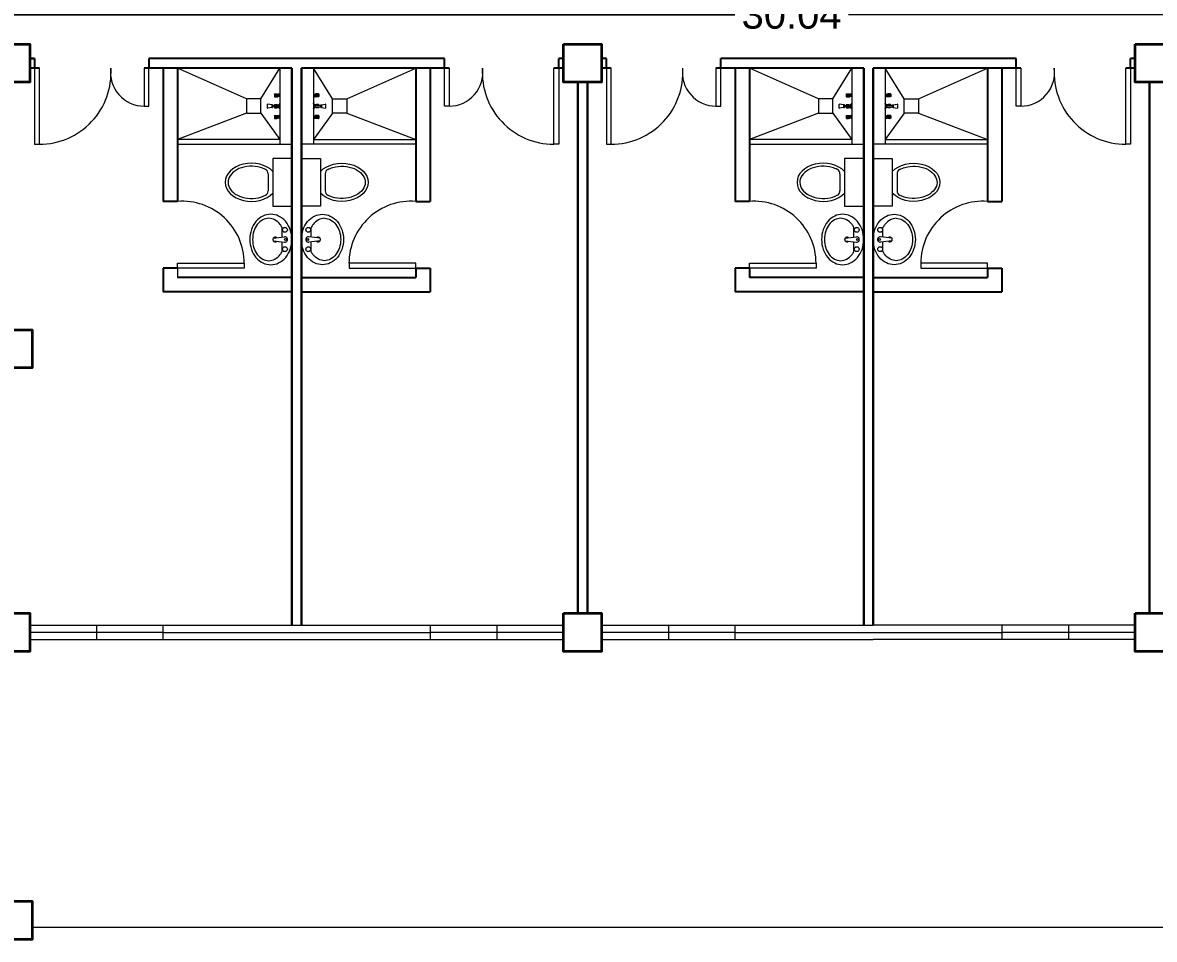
# Model space of a CAD drawing. Header units: millimetres. Extents: x 3 to 421, y 1 to 233.
# Drawn here: x 257.75 to 269.63, y 90.65 to 100.27 of the extents above; entities that cross this region are included whole.
import ezdxf

# ---------------------------------------------------------------- set-up
doc = ezdxf.new("R2010")
doc.units = ezdxf.units.MM
doc.header["$MEASUREMENT"] = 0
doc.layers.add('diffuser', color=7, linetype='Continuous')
doc.styles.get("Standard").update_dxf_attribs({"font": 'arial.ttf'})
doc.dimstyles.new('Copy of dimension', dxfattribs={"dimtxt": 0.3, "dimasz": 0.3, "dimexe": 0.18, "dimexo": 0.0625, "dimgap": 0.09, "dimtad": 0, "dimzin": 0, "dimdsep": 46, "dimtxsty": 'Standard', "dimblk": 'OBLIQUE', "dimcen": 0.09, "dimclrd": 256, "dimclre": 256, "dimclrt": 256, "dimadec": 0, "dimazin": 0, "dimtfac": 1, "dimtofl": 0, "dimtmove": 0, "dimatfit": 3, "dimldrblk": 'OBLIQUE', "dimfxl": 1, "dimtolj": 1, "dimtzin": 0, "dimarcsym": 0})

# ---------------------------------------------------------------- blocks, each defined once
blk = doc.blocks.new('_Oblique')
at = {"color": 0, "linetype": 'ByBlock', "lineweight": -2}
blk.add_line((-0.5, -0.5), (0.5, 0.5), dxfattribs=at)
blk = doc.blocks.new('*D41')
at = {"layer": 'Defpoints', "color": 0, "transparency": 16777216}
for p in [(280.841, 101.597), (250.804, 100.697), (280.841, 100.358)]:
    blk.add_point(p, dxfattribs=at)
at = {"layer": 'diffuser', "lineweight": -2, "transparency": 16777216}
for p, q in [((280.841, 101.534), (280.841, 100.178)), ((250.804, 100.634), (250.804, 100.178)), ((250.804, 100.358), (265.227, 100.358)), ((280.841, 100.358), (266.418, 100.358))]:
    blk.add_line(p, q, dxfattribs=at)
at = {"layer": 'diffuser', "lineweight": -2, "transparency": 16777216, "xscale": 0.3, "yscale": 0.3, "zscale": 0.3, "rotation": 180}
blk.add_blockref('_Oblique', (250.804, 100.358), dxfattribs=at)
at = {"layer": 'diffuser', "lineweight": -2, "transparency": 16777216, "xscale": 0.3, "yscale": 0.3, "zscale": 0.3}
blk.add_blockref('_Oblique', (280.841, 100.358), dxfattribs=at)
at = {"layer": 'diffuser', "transparency": 16777216, "insert": (265.822, 100.358), "char_height": 0.3, "attachment_point": 5}
blk.add_mtext('\\A1;30.04', dxfattribs=at)

msp = doc.modelspace()

# ---------------------------------------------------------------- linework, layer by layer
at = {"color": 8, "lineweight": 25}
for p, q in [((257.879, 99.897), (257.829, 99.897)), ((257.829, 99.897), (257.879, 99.897)), ((257.879, 99.897), (257.879, 99.797)), ((262.179, 99.897), (259.079, 99.897)), ((259.079, 99.897), (259.079, 99.797)), ((262.179, 99.797), (262.179, 99.897)), ((263.429, 99.897), (263.379, 99.897)), ((263.379, 99.797), (263.379, 99.897)), ((263.879, 99.897), (263.829, 99.897)), ((263.879, 99.797), (263.879, 99.897)), ((266.679, 99.897), (265.079, 99.897)), ((265.079, 99.797), (265.079, 99.897)), ((268.179, 99.897), (266.579, 99.897)), ((268.179, 99.797), (268.179, 99.897)), ((269.429, 99.897), (269.379, 99.897)), ((269.379, 99.797), (269.379, 99.897)), ((257.929, 99.797), (257.829, 99.797)), ((260.579, 99.797), (259.029, 99.797)), ((260.579, 93.947), (260.579, 99.797)), ((260.579, 99.797), (260.579, 93.947)), ((260.679, 93.947), (260.679, 99.797)), ((260.679, 99.797), (260.679, 93.947)), ((262.229, 99.797), (260.679, 99.797)), ((263.429, 99.797), (263.329, 99.797)), ((263.929, 99.797), (263.829, 99.797)), ((266.579, 99.797), (265.029, 99.797)), ((266.579, 93.947), (266.579, 99.797)), ((266.579, 99.797), (266.579, 93.947)), ((266.679, 93.947), (266.679, 99.797)), ((266.679, 99.797), (266.679, 93.947)), ((268.229, 99.797), (266.679, 99.797)), ((269.429, 99.797), (269.329, 99.797)), ((263.579, 94.072), (263.579, 99.647)), ((263.579, 99.647), (263.579, 94.072)), ((263.679, 94.072), (263.679, 99.647)), ((263.679, 99.647), (263.679, 94.072)), ((269.579, 94.072), (269.579, 99.647)), ((269.579, 99.647), (269.579, 94.072)), ((260.579, 97.411), (260.579, 99.361))]:
    msp.add_line(p, q, dxfattribs=at)
at = {"color": 8, "lineweight": 25, "ltscale": 0.3}
for p, q in [((259.229, 99.797), (259.229, 98.397)), ((259.379, 99.797), (259.379, 98.397)), ((261.879, 99.797), (261.879, 98.397)), ((262.029, 99.797), (262.029, 98.397)), ((265.229, 99.797), (265.229, 98.397)), ((265.379, 99.797), (265.379, 98.397)), ((267.879, 99.797), (267.879, 98.397)), ((268.029, 99.797), (268.029, 98.397)), ((259.379, 98.397), (259.229, 98.397)), ((261.879, 98.397), (262.029, 98.397)), ((265.379, 98.397), (265.229, 98.397)), ((267.879, 98.397), (268.029, 98.397)), ((259.229, 97.697), (259.229, 97.447)), ((259.379, 97.697), (259.229, 97.697)), ((261.879, 97.697), (261.879, 97.597)), ((261.879, 97.697), (262.029, 97.697)), ((262.029, 97.697), (262.029, 97.447)), ((265.229, 97.697), (265.229, 97.447)), ((265.379, 97.697), (265.229, 97.697)), ((265.379, 97.697), (265.379, 97.597)), ((267.879, 97.697), (267.879, 97.597)), ((267.879, 97.697), (268.029, 97.697)), ((268.029, 97.697), (268.029, 97.447)), ((260.579, 97.597), (259.379, 97.597)), ((260.679, 97.597), (261.879, 97.597)), ((266.579, 97.597), (265.379, 97.597)), ((266.679, 97.597), (267.879, 97.597)), ((260.579, 97.447), (259.229, 97.447)), ((260.679, 97.447), (262.029, 97.447)), ((266.579, 97.447), (265.229, 97.447)), ((266.679, 97.447), (268.029, 97.447))]:
    msp.add_line(p, q, dxfattribs=at)
at = {"color": 8, "lineweight": 9}
for p, q in [((260.454, 99.797), (259.379, 99.797)), ((260.454, 99.797), (260.454, 98.997)), ((260.804, 99.797), (260.804, 98.997)), ((266.454, 99.797), (266.454, 98.997)), ((266.804, 99.797), (266.804, 98.997)), ((260.395, 99.523), (260.395, 99.497)), ((260.395, 99.523), (260.396, 99.523)), ((260.396, 99.523), (260.398, 99.527)), ((260.396, 99.523), (260.396, 99.497)), ((260.398, 99.527), (260.398, 99.494)), ((260.398, 99.527), (260.42, 99.527)), ((260.407, 99.523), (260.419, 99.523)), ((260.407, 99.516), (260.419, 99.516)), ((260.42, 99.527), (260.424, 99.525)), ((260.42, 99.524), (260.42, 99.516)), ((260.426, 99.524), (260.432, 99.524)), ((260.432, 99.524), (260.434, 99.524)), ((260.432, 99.524), (260.432, 99.496)), ((260.434, 99.524), (260.434, 99.497)), ((260.446, 99.522), (260.434, 99.522)), ((260.453, 99.527), (260.446, 99.524)), ((260.446, 99.524), (260.446, 99.497)), ((260.453, 99.527), (260.453, 99.493)), ((260.453, 99.527), (260.454, 99.527)), ((260.454, 99.527), (260.454, 99.493)), ((260.804, 99.527), (260.804, 99.493)), ((260.804, 99.527), (260.804, 99.493)), ((260.804, 99.527), (260.811, 99.524)), ((260.804, 99.527), (260.804, 99.527)), ((260.811, 99.524), (260.811, 99.497)), ((260.811, 99.522), (260.823, 99.522)), ((260.825, 99.524), (260.823, 99.524)), ((260.823, 99.524), (260.823, 99.497)), ((260.825, 99.524), (260.825, 99.496)), ((260.831, 99.524), (260.825, 99.524)), ((260.837, 99.527), (260.833, 99.525)), ((260.859, 99.527), (260.837, 99.527)), ((260.837, 99.524), (260.837, 99.516)), ((260.85, 99.523), (260.838, 99.523)), ((260.85, 99.516), (260.838, 99.516)), ((260.859, 99.527), (260.859, 99.494)), ((260.861, 99.523), (260.859, 99.527)), ((260.861, 99.523), (260.861, 99.497)), ((260.862, 99.523), (260.861, 99.523)), ((260.862, 99.523), (260.862, 99.497)), ((266.395, 99.523), (266.395, 99.497)), ((266.395, 99.523), (266.396, 99.523)), ((266.396, 99.523), (266.398, 99.527)), ((266.396, 99.523), (266.396, 99.497)), ((266.398, 99.527), (266.398, 99.494)), ((266.398, 99.527), (266.42, 99.527)), ((266.407, 99.523), (266.419, 99.523)), ((266.407, 99.516), (266.419, 99.516)), ((266.42, 99.527), (266.424, 99.525)), ((266.42, 99.524), (266.42, 99.516)), ((266.426, 99.524), (266.432, 99.524)), ((266.432, 99.524), (266.434, 99.524)), ((266.432, 99.524), (266.432, 99.496)), ((266.434, 99.524), (266.434, 99.497)), ((266.446, 99.522), (266.434, 99.522)), ((266.453, 99.527), (266.446, 99.524)), ((266.446, 99.524), (266.446, 99.497)), ((266.453, 99.527), (266.453, 99.493)), ((266.453, 99.527), (266.454, 99.527)), ((266.454, 99.527), (266.454, 99.493)), ((266.804, 99.527), (266.804, 99.493)), ((266.804, 99.527), (266.804, 99.493)), ((266.804, 99.527), (266.811, 99.524)), ((266.804, 99.527), (266.804, 99.527)), ((266.811, 99.524), (266.811, 99.497)), ((266.811, 99.522), (266.823, 99.522)), ((266.825, 99.524), (266.823, 99.524)), ((266.823, 99.524), (266.823, 99.497)), ((266.825, 99.524), (266.825, 99.496)), ((266.831, 99.524), (266.825, 99.524)), ((266.837, 99.527), (266.833, 99.525)), ((266.859, 99.527), (266.837, 99.527)), ((266.837, 99.524), (266.837, 99.516)), ((266.85, 99.523), (266.838, 99.523)), ((266.85, 99.516), (266.838, 99.516)), ((266.859, 99.527), (266.859, 99.494)), ((266.861, 99.523), (266.859, 99.527)), ((266.861, 99.523), (266.861, 99.497)), ((266.862, 99.523), (266.861, 99.523)), ((266.862, 99.523), (266.862, 99.497)), ((260.322, 99.377), (260.322, 99.416)), ((260.368, 99.409), (260.326, 99.418)), ((260.376, 99.409), (260.368, 99.409)), ((260.368, 99.409), (260.368, 99.384)), ((260.368, 99.409), (260.368, 99.384)), ((260.376, 99.384), (260.376, 99.409)), ((260.376, 99.404), (260.438, 99.404)), ((260.395, 99.497), (260.396, 99.497)), ((260.395, 99.41), (260.395, 99.404)), ((260.395, 99.41), (260.396, 99.41)), ((260.396, 99.497), (260.398, 99.494)), ((260.396, 99.41), (260.398, 99.413)), ((260.396, 99.41), (260.396, 99.404)), ((260.398, 99.494), (260.42, 99.494)), ((260.398, 99.413), (260.398, 99.404)), ((260.398, 99.413), (260.42, 99.413)), ((260.407, 99.504), (260.419, 99.504)), ((260.407, 99.497), (260.419, 99.497)), ((260.407, 99.41), (260.419, 99.41)), ((260.42, 99.497), (260.42, 99.504)), ((260.42, 99.494), (260.424, 99.496)), ((260.42, 99.413), (260.424, 99.411)), ((260.42, 99.41), (260.42, 99.404)), ((260.426, 99.496), (260.432, 99.496)), ((260.426, 99.411), (260.432, 99.411)), ((260.432, 99.496), (260.434, 99.497)), ((260.432, 99.411), (260.432, 99.404)), ((260.432, 99.411), (260.434, 99.41)), ((260.446, 99.499), (260.434, 99.499)), ((260.434, 99.41), (260.434, 99.404)), ((260.438, 99.408), (260.434, 99.408)), ((260.438, 99.379), (260.438, 99.414)), ((260.438, 99.414), (260.448, 99.414)), ((260.438, 99.404), (260.438, 99.389)), ((260.453, 99.493), (260.446, 99.497)), ((260.448, 99.414), (260.454, 99.426)), ((260.448, 99.379), (260.448, 99.414)), ((260.448, 99.414), (260.448, 99.379)), ((260.453, 99.493), (260.454, 99.493)), ((260.454, 99.426), (260.454, 99.368)), ((260.804, 99.493), (260.811, 99.497)), ((260.804, 99.493), (260.804, 99.493)), ((260.809, 99.414), (260.804, 99.426)), ((260.804, 99.426), (260.804, 99.368)), ((260.809, 99.379), (260.809, 99.414)), ((260.819, 99.414), (260.809, 99.414)), ((260.809, 99.414), (260.809, 99.379)), ((260.811, 99.499), (260.823, 99.499)), ((260.819, 99.379), (260.819, 99.414)), ((260.819, 99.408), (260.823, 99.408)), ((260.882, 99.404), (260.819, 99.404)), ((260.819, 99.404), (260.819, 99.389)), ((260.825, 99.496), (260.823, 99.497)), ((260.825, 99.411), (260.823, 99.41)), ((260.823, 99.41), (260.823, 99.404)), ((260.831, 99.496), (260.825, 99.496)), ((260.825, 99.411), (260.825, 99.404)), ((260.831, 99.411), (260.825, 99.411)), ((260.837, 99.494), (260.833, 99.496)), ((260.837, 99.413), (260.833, 99.411)), ((260.837, 99.497), (260.837, 99.504)), ((260.859, 99.494), (260.837, 99.494)), ((260.859, 99.413), (260.837, 99.413)), ((260.837, 99.41), (260.837, 99.404)), ((260.85, 99.504), (260.838, 99.504)), ((260.85, 99.497), (260.838, 99.497)), ((260.85, 99.41), (260.838, 99.41)), ((260.861, 99.497), (260.859, 99.494)), ((260.859, 99.413), (260.859, 99.404)), ((260.861, 99.41), (260.859, 99.413)), ((260.862, 99.497), (260.861, 99.497)), ((260.861, 99.41), (260.861, 99.404)), ((260.862, 99.41), (260.861, 99.41)), ((260.862, 99.41), (260.862, 99.404)), ((260.882, 99.409), (260.889, 99.409)), ((260.882, 99.384), (260.882, 99.409)), ((260.889, 99.409), (260.931, 99.418)), ((260.889, 99.409), (260.889, 99.384)), ((260.889, 99.409), (260.889, 99.384)), ((260.936, 99.377), (260.936, 99.416)), ((266.322, 99.377), (266.322, 99.416)), ((266.368, 99.409), (266.326, 99.418)), ((266.376, 99.409), (266.368, 99.409)), ((266.368, 99.409), (266.368, 99.384)), ((266.368, 99.409), (266.368, 99.384)), ((266.376, 99.384), (266.376, 99.409)), ((266.376, 99.404), (266.438, 99.404)), ((266.395, 99.497), (266.396, 99.497)), ((266.395, 99.41), (266.395, 99.404)), ((266.395, 99.41), (266.396, 99.41)), ((266.396, 99.497), (266.398, 99.494)), ((266.396, 99.41), (266.398, 99.413)), ((266.396, 99.41), (266.396, 99.404)), ((266.398, 99.494), (266.42, 99.494)), ((266.398, 99.413), (266.398, 99.404)), ((266.398, 99.413), (266.42, 99.413)), ((266.407, 99.504), (266.419, 99.504)), ((266.407, 99.497), (266.419, 99.497)), ((266.407, 99.41), (266.419, 99.41)), ((266.42, 99.497), (266.42, 99.504)), ((266.42, 99.494), (266.424, 99.496)), ((266.42, 99.413), (266.424, 99.411)), ((266.42, 99.41), (266.42, 99.404)), ((266.426, 99.496), (266.432, 99.496)), ((266.426, 99.411), (266.432, 99.411)), ((266.432, 99.496), (266.434, 99.497)), ((266.432, 99.411), (266.432, 99.404)), ((266.432, 99.411), (266.434, 99.41)), ((266.446, 99.499), (266.434, 99.499)), ((266.434, 99.41), (266.434, 99.404)), ((266.438, 99.408), (266.434, 99.408)), ((266.438, 99.379), (266.438, 99.414)), ((266.438, 99.414), (266.448, 99.414)), ((266.438, 99.404), (266.438, 99.389)), ((266.453, 99.493), (266.446, 99.497)), ((266.448, 99.414), (266.454, 99.426)), ((266.448, 99.379), (266.448, 99.414)), ((266.448, 99.414), (266.448, 99.379)), ((266.453, 99.493), (266.454, 99.493)), ((266.454, 99.426), (266.454, 99.368)), ((266.804, 99.493), (266.811, 99.497)), ((266.804, 99.493), (266.804, 99.493)), ((266.809, 99.414), (266.804, 99.426)), ((266.804, 99.426), (266.804, 99.368)), ((266.809, 99.379), (266.809, 99.414)), ((266.819, 99.414), (266.809, 99.414)), ((266.809, 99.414), (266.809, 99.379)), ((266.811, 99.499), (266.823, 99.499)), ((266.819, 99.379), (266.819, 99.414)), ((266.819, 99.408), (266.823, 99.408)), ((266.882, 99.404), (266.819, 99.404)), ((266.819, 99.404), (266.819, 99.389)), ((266.825, 99.496), (266.823, 99.497)), ((266.825, 99.411), (266.823, 99.41)), ((266.823, 99.41), (266.823, 99.404)), ((266.831, 99.496), (266.825, 99.496)), ((266.825, 99.411), (266.825, 99.404)), ((266.831, 99.411), (266.825, 99.411)), ((266.837, 99.494), (266.833, 99.496)), ((266.837, 99.413), (266.833, 99.411)), ((266.837, 99.497), (266.837, 99.504)), ((266.859, 99.494), (266.837, 99.494)), ((266.859, 99.413), (266.837, 99.413)), ((266.837, 99.41), (266.837, 99.404)), ((266.85, 99.504), (266.838, 99.504)), ((266.85, 99.497), (266.838, 99.497)), ((266.85, 99.41), (266.838, 99.41)), ((266.861, 99.497), (266.859, 99.494)), ((266.859, 99.413), (266.859, 99.404)), ((266.861, 99.41), (266.859, 99.413)), ((266.862, 99.497), (266.861, 99.497)), ((266.861, 99.41), (266.861, 99.404)), ((266.862, 99.41), (266.861, 99.41)), ((266.862, 99.41), (266.862, 99.404)), ((266.882, 99.409), (266.889, 99.409)), ((266.882, 99.384), (266.882, 99.409)), ((266.889, 99.409), (266.931, 99.418)), ((266.889, 99.409), (266.889, 99.384)), ((266.889, 99.409), (266.889, 99.384)), ((266.936, 99.377), (266.936, 99.416)), ((260.368, 99.384), (260.326, 99.376)), ((260.368, 99.384), (260.376, 99.384)), ((260.438, 99.389), (260.376, 99.389)), ((260.395, 99.389), (260.395, 99.384)), ((260.395, 99.384), (260.396, 99.384)), ((260.395, 99.296), (260.396, 99.296)), ((260.395, 99.296), (260.395, 99.27)), ((260.396, 99.296), (260.398, 99.3)), ((260.396, 99.296), (260.396, 99.27)), ((260.396, 99.389), (260.396, 99.384)), ((260.396, 99.384), (260.398, 99.38)), ((260.398, 99.389), (260.398, 99.38)), ((260.398, 99.38), (260.42, 99.38)), ((260.398, 99.3), (260.42, 99.3)), ((260.398, 99.3), (260.398, 99.266)), ((260.407, 99.384), (260.419, 99.384)), ((260.407, 99.296), (260.419, 99.296)), ((260.407, 99.289), (260.419, 99.289)), ((260.407, 99.277), (260.419, 99.277)), ((260.42, 99.383), (260.42, 99.389)), ((260.42, 99.38), (260.424, 99.382)), ((260.42, 99.3), (260.424, 99.297)), ((260.42, 99.296), (260.42, 99.289)), ((260.42, 99.27), (260.42, 99.277)), ((260.426, 99.383), (260.432, 99.383)), ((260.426, 99.297), (260.432, 99.297)), ((260.432, 99.389), (260.432, 99.383)), ((260.432, 99.383), (260.434, 99.383)), ((260.432, 99.297), (260.432, 99.269)), ((260.432, 99.297), (260.434, 99.296)), ((260.434, 99.389), (260.434, 99.383)), ((260.438, 99.385), (260.434, 99.385)), ((260.434, 99.296), (260.434, 99.27)), ((260.446, 99.294), (260.434, 99.294)), ((260.448, 99.379), (260.438, 99.379)), ((260.453, 99.3), (260.446, 99.297)), ((260.446, 99.297), (260.446, 99.269)), ((260.454, 99.368), (260.448, 99.379)), ((260.453, 99.3), (260.454, 99.3)), ((260.453, 99.3), (260.453, 99.266)), ((260.454, 99.3), (260.454, 99.266)), ((260.804, 99.368), (260.809, 99.379)), ((260.804, 99.3), (260.804, 99.3)), ((260.804, 99.3), (260.811, 99.297)), ((260.804, 99.3), (260.804, 99.266)), ((260.804, 99.3), (260.804, 99.266)), ((260.809, 99.379), (260.819, 99.379)), ((260.811, 99.297), (260.811, 99.269)), ((260.811, 99.294), (260.823, 99.294)), ((260.819, 99.389), (260.882, 99.389)), ((260.819, 99.385), (260.823, 99.385)), ((260.823, 99.389), (260.823, 99.383)), ((260.825, 99.383), (260.823, 99.383)), ((260.825, 99.297), (260.823, 99.296)), ((260.823, 99.296), (260.823, 99.27)), ((260.825, 99.389), (260.825, 99.383)), ((260.831, 99.383), (260.825, 99.383)), ((260.831, 99.297), (260.825, 99.297)), ((260.825, 99.297), (260.825, 99.269)), ((260.837, 99.38), (260.833, 99.382)), ((260.837, 99.3), (260.833, 99.297)), ((260.837, 99.383), (260.837, 99.389)), ((260.859, 99.38), (260.837, 99.38)), ((260.859, 99.3), (260.837, 99.3)), ((260.837, 99.296), (260.837, 99.289)), ((260.837, 99.27), (260.837, 99.277)), ((260.85, 99.384), (260.838, 99.384)), ((260.85, 99.296), (260.838, 99.296)), ((260.85, 99.289), (260.838, 99.289)), ((260.85, 99.277), (260.838, 99.277)), ((260.859, 99.389), (260.859, 99.38)), ((260.861, 99.384), (260.859, 99.38)), ((260.861, 99.296), (260.859, 99.3)), ((260.859, 99.3), (260.859, 99.266)), ((260.861, 99.389), (260.861, 99.384)), ((260.862, 99.384), (260.861, 99.384)), ((260.862, 99.296), (260.861, 99.296)), ((260.861, 99.296), (260.861, 99.27)), ((260.862, 99.389), (260.862, 99.384)), ((260.862, 99.296), (260.862, 99.27)), ((260.889, 99.384), (260.882, 99.384)), ((260.889, 99.384), (260.931, 99.376)), ((266.368, 99.384), (266.326, 99.376)), ((266.368, 99.384), (266.376, 99.384)), ((266.438, 99.389), (266.376, 99.389)), ((266.395, 99.389), (266.395, 99.384)), ((266.395, 99.384), (266.396, 99.384)), ((266.395, 99.296), (266.396, 99.296)), ((266.395, 99.296), (266.395, 99.27)), ((266.396, 99.296), (266.398, 99.3)), ((266.396, 99.296), (266.396, 99.27)), ((266.396, 99.389), (266.396, 99.384)), ((266.396, 99.384), (266.398, 99.38)), ((266.398, 99.389), (266.398, 99.38)), ((266.398, 99.38), (266.42, 99.38)), ((266.398, 99.3), (266.42, 99.3)), ((266.398, 99.3), (266.398, 99.266)), ((266.407, 99.384), (266.419, 99.384)), ((266.407, 99.296), (266.419, 99.296)), ((266.407, 99.289), (266.419, 99.289)), ((266.407, 99.277), (266.419, 99.277)), ((266.42, 99.383), (266.42, 99.389)), ((266.42, 99.38), (266.424, 99.382)), ((266.42, 99.3), (266.424, 99.297)), ((266.42, 99.296), (266.42, 99.289)), ((266.42, 99.27), (266.42, 99.277)), ((266.426, 99.383), (266.432, 99.383)), ((266.426, 99.297), (266.432, 99.297)), ((266.432, 99.389), (266.432, 99.383)), ((266.432, 99.383), (266.434, 99.383)), ((266.432, 99.297), (266.432, 99.269)), ((266.432, 99.297), (266.434, 99.296)), ((266.434, 99.389), (266.434, 99.383)), ((266.438, 99.385), (266.434, 99.385)), ((266.434, 99.296), (266.434, 99.27)), ((266.446, 99.294), (266.434, 99.294)), ((266.448, 99.379), (266.438, 99.379)), ((266.453, 99.3), (266.446, 99.297)), ((266.446, 99.297), (266.446, 99.269)), ((266.454, 99.368), (266.448, 99.379)), ((266.453, 99.3), (266.454, 99.3)), ((266.453, 99.3), (266.453, 99.266)), ((266.454, 99.3), (266.454, 99.266)), ((266.804, 99.368), (266.809, 99.379)), ((266.804, 99.3), (266.804, 99.3)), ((266.804, 99.3), (266.811, 99.297)), ((266.804, 99.3), (266.804, 99.266)), ((266.804, 99.3), (266.804, 99.266)), ((266.809, 99.379), (266.819, 99.379)), ((266.811, 99.297), (266.811, 99.269)), ((266.811, 99.294), (266.823, 99.294)), ((266.819, 99.389), (266.882, 99.389)), ((266.819, 99.385), (266.823, 99.385)), ((266.823, 99.389), (266.823, 99.383)), ((266.825, 99.383), (266.823, 99.383)), ((266.825, 99.297), (266.823, 99.296)), ((266.823, 99.296), (266.823, 99.27)), ((266.825, 99.389), (266.825, 99.383)), ((266.831, 99.383), (266.825, 99.383)), ((266.831, 99.297), (266.825, 99.297)), ((266.825, 99.297), (266.825, 99.269)), ((266.837, 99.38), (266.833, 99.382)), ((266.837, 99.3), (266.833, 99.297)), ((266.837, 99.383), (266.837, 99.389)), ((266.859, 99.38), (266.837, 99.38)), ((266.859, 99.3), (266.837, 99.3)), ((266.837, 99.296), (266.837, 99.289)), ((266.837, 99.27), (266.837, 99.277)), ((266.85, 99.384), (266.838, 99.384)), ((266.85, 99.296), (266.838, 99.296)), ((266.85, 99.289), (266.838, 99.289)), ((266.85, 99.277), (266.838, 99.277)), ((266.859, 99.389), (266.859, 99.38)), ((266.861, 99.384), (266.859, 99.38)), ((266.861, 99.296), (266.859, 99.3)), ((266.859, 99.3), (266.859, 99.266)), ((266.861, 99.389), (266.861, 99.384)), ((266.862, 99.384), (266.861, 99.384)), ((266.862, 99.296), (266.861, 99.296)), ((266.861, 99.296), (266.861, 99.27)), ((266.862, 99.389), (266.862, 99.384)), ((266.862, 99.296), (266.862, 99.27)), ((266.889, 99.384), (266.882, 99.384)), ((266.889, 99.384), (266.931, 99.376)), ((260.395, 99.27), (260.396, 99.27)), ((260.396, 99.27), (260.398, 99.266)), ((260.398, 99.266), (260.42, 99.266)), ((260.407, 99.27), (260.419, 99.27)), ((260.42, 99.266), (260.424, 99.269)), ((260.426, 99.269), (260.432, 99.269)), ((260.432, 99.269), (260.434, 99.27)), ((260.446, 99.272), (260.434, 99.272)), ((260.453, 99.266), (260.446, 99.269)), ((260.453, 99.266), (260.454, 99.266)), ((260.804, 99.266), (260.811, 99.269)), ((260.804, 99.266), (260.804, 99.266)), ((260.811, 99.272), (260.823, 99.272)), ((260.825, 99.269), (260.823, 99.27)), ((260.831, 99.269), (260.825, 99.269)), ((260.837, 99.266), (260.833, 99.269)), ((260.859, 99.266), (260.837, 99.266)), ((260.85, 99.27), (260.838, 99.27)), ((260.861, 99.27), (260.859, 99.266)), ((260.862, 99.27), (260.861, 99.27)), ((266.395, 99.27), (266.396, 99.27)), ((266.396, 99.27), (266.398, 99.266)), ((266.398, 99.266), (266.42, 99.266)), ((266.407, 99.27), (266.419, 99.27)), ((266.42, 99.266), (266.424, 99.269)), ((266.426, 99.269), (266.432, 99.269)), ((266.432, 99.269), (266.434, 99.27)), ((266.446, 99.272), (266.434, 99.272)), ((266.453, 99.266), (266.446, 99.269)), ((266.453, 99.266), (266.454, 99.266)), ((266.804, 99.266), (266.811, 99.269)), ((266.804, 99.266), (266.804, 99.266)), ((266.811, 99.272), (266.823, 99.272)), ((266.825, 99.269), (266.823, 99.27)), ((266.831, 99.269), (266.825, 99.269)), ((266.837, 99.266), (266.833, 99.269)), ((266.859, 99.266), (266.837, 99.266)), ((266.85, 99.27), (266.838, 99.27)), ((266.861, 99.27), (266.859, 99.266)), ((266.862, 99.27), (266.861, 99.27)), ((260.579, 98.847), (260.379, 98.847)), ((260.379, 98.847), (260.379, 98.347)), ((260.579, 98.347), (260.579, 98.847)), ((260.679, 98.847), (260.879, 98.847)), ((260.679, 98.347), (260.679, 98.847)), ((260.879, 98.847), (260.879, 98.347)), ((266.579, 98.847), (266.379, 98.847)), ((266.379, 98.847), (266.379, 98.347)), ((266.579, 98.347), (266.579, 98.847)), ((266.679, 98.847), (266.879, 98.847)), ((266.679, 98.347), (266.679, 98.847)), ((266.879, 98.847), (266.879, 98.347)), ((260.329, 98.687), (260.329, 98.506)), ((260.929, 98.687), (260.929, 98.506)), ((266.329, 98.687), (266.329, 98.506)), ((266.929, 98.687), (266.929, 98.506)), ((260.379, 98.347), (260.579, 98.347)), ((260.879, 98.347), (260.679, 98.347)), ((266.379, 98.347), (266.579, 98.347)), ((266.879, 98.347), (266.679, 98.347)), ((260.477, 98.021), (260.477, 98.123)), ((260.781, 98.021), (260.781, 98.123)), ((266.477, 98.021), (266.477, 98.123)), ((266.781, 98.021), (266.781, 98.123)), ((260.381, 98.011), (260.503, 98.024)), ((260.381, 97.982), (260.503, 97.969)), ((260.877, 98.011), (260.755, 98.024)), ((260.877, 97.982), (260.755, 97.969)), ((266.381, 98.011), (266.503, 98.024)), ((266.381, 97.982), (266.503, 97.969)), ((266.679, 98.047), (266.679, 95.947)), ((266.877, 98.011), (266.755, 98.024)), ((266.877, 97.982), (266.755, 97.969)), ((257.829, 93.947), (260.579, 93.947)), ((257.829, 93.947), (257.829, 93.797)), ((258.529, 93.947), (258.529, 93.797)), ((259.229, 93.797), (259.229, 93.947)), ((260.579, 93.947), (260.679, 93.947)), ((260.679, 93.947), (263.429, 93.947)), ((262.029, 93.947), (262.029, 93.797)), ((262.729, 93.947), (262.729, 93.797)), ((263.429, 93.797), (263.429, 93.947)), ((263.829, 93.947), (266.579, 93.947)), ((263.829, 93.947), (263.829, 93.797)), ((264.529, 93.947), (264.529, 93.797)), ((265.229, 93.797), (265.229, 93.947)), ((266.579, 93.947), (266.679, 93.947)), ((269.429, 93.947), (266.679, 93.947)), ((268.029, 93.947), (268.029, 93.797)), ((268.729, 93.947), (268.729, 93.797)), ((269.429, 93.797), (269.429, 93.947)), ((259.229, 93.872), (257.829, 93.872)), ((259.229, 93.872), (262.029, 93.872)), ((263.429, 93.872), (262.029, 93.872)), ((265.229, 93.872), (263.829, 93.872)), ((265.229, 93.872), (268.029, 93.872)), ((269.429, 93.872), (268.029, 93.872)), ((257.829, 93.797), (260.679, 93.797)), ((260.579, 93.797), (263.429, 93.797)), ((263.829, 93.797), (266.679, 93.797)), ((269.429, 93.797), (266.679, 93.797)), ((273.179, 90.772), (257.854, 90.772))]:
    msp.add_line(p, q, dxfattribs=at)
at = {"color": 8, "lineweight": 9, "ltscale": 0.3}
for p, q in [((260.104, 99.472), (259.379, 99.797)), ((260.254, 99.472), (260.454, 99.797)), ((261.004, 99.472), (260.804, 99.797)), ((261.154, 99.472), (261.879, 99.797)), ((266.104, 99.472), (265.379, 99.797)), ((266.254, 99.472), (266.454, 99.797)), ((267.004, 99.472), (266.804, 99.797)), ((267.154, 99.472), (267.879, 99.797)), ((260.104, 99.322), (259.379, 99.047)), ((260.254, 99.322), (260.454, 99.047)), ((261.004, 99.322), (260.804, 99.047)), ((261.154, 99.322), (261.879, 99.047)), ((266.104, 99.322), (265.379, 99.047)), ((266.254, 99.322), (266.454, 99.047)), ((267.004, 99.322), (266.804, 99.047)), ((267.154, 99.322), (267.879, 99.047))]:
    msp.add_line(p, q, dxfattribs=at)
at = {"color": 8, "lineweight": 13, "ltscale": 0.3}
msp.add_line((259.379, 97.697), (259.379, 97.597), dxfattribs=at)
at = {"color": 8, "lineweight": 35}
for points in [[(257.429, 100.047), (257.829, 100.047), (257.829, 99.647), (257.429, 99.647)], [(263.429, 100.047), (263.829, 100.047), (263.829, 99.647), (263.429, 99.647)], [(269.429, 100.047), (269.829, 100.047), (269.829, 99.647), (269.429, 99.647)], [(257.454, 97.049), (257.854, 97.049), (257.854, 96.649), (257.454, 96.649)], [(257.429, 94.072), (257.829, 94.072), (257.829, 93.672), (257.429, 93.672)], [(263.429, 94.072), (263.829, 94.072), (263.829, 93.672), (263.429, 93.672)], [(269.429, 94.072), (269.829, 94.072), (269.829, 93.672), (269.429, 93.672)], [(257.454, 91.049), (257.854, 91.049), (257.854, 90.649), (257.454, 90.649)]]:
    msp.add_lwpolyline(points, close=True, dxfattribs=at)
at = {"color": 8, "lineweight": 13, "ltscale": 0.03}
for points in [[(257.929, 99.797), (257.879, 99.797), (257.879, 98.997), (257.929, 98.997)], [(259.079, 99.797), (259.029, 99.797), (259.029, 99.397), (259.079, 99.397)], [(262.179, 99.797), (262.229, 99.797), (262.229, 99.397), (262.179, 99.397)], [(263.329, 99.797), (263.379, 99.797), (263.379, 98.997), (263.329, 98.997)], [(263.929, 99.797), (263.879, 99.797), (263.879, 98.997), (263.929, 98.997)], [(265.079, 99.797), (265.029, 99.797), (265.029, 99.397), (265.079, 99.397)], [(268.179, 99.797), (268.229, 99.797), (268.229, 99.397), (268.179, 99.397)], [(269.329, 99.797), (269.379, 99.797), (269.379, 98.997), (269.329, 98.997)], [(259.379, 97.697), (259.379, 97.747), (260.079, 97.747), (260.079, 97.697)], [(261.879, 97.697), (261.879, 97.747), (261.179, 97.747), (261.179, 97.697)], [(265.379, 97.697), (265.379, 97.747), (266.079, 97.747), (266.079, 97.697)], [(267.879, 97.697), (267.879, 97.747), (267.179, 97.747), (267.179, 97.697)]]:
    msp.add_lwpolyline(points, close=True, dxfattribs=at)
at = {"color": 8, "lineweight": 9, "ltscale": 0.03}
for points in [[(260.254, 99.322), (260.254, 99.472), (260.104, 99.472), (260.104, 99.322)], [(261.004, 99.322), (261.004, 99.472), (261.154, 99.472), (261.154, 99.322)], [(266.254, 99.322), (266.254, 99.472), (266.104, 99.472), (266.104, 99.322)], [(267.004, 99.322), (267.004, 99.472), (267.154, 99.472), (267.154, 99.322)]]:
    msp.add_lwpolyline(points, close=True, dxfattribs=at)
at = {"color": 8, "lineweight": 9, "ltscale": 0.3}
for points in [[(260.454, 99.047), (259.379, 99.047), (259.379, 98.997), (260.579, 98.997), (260.579, 98.997)], [(260.804, 99.047), (261.879, 99.047), (261.879, 98.997), (260.679, 98.997), (260.679, 98.997)], [(266.454, 99.047), (265.379, 99.047), (265.379, 98.997), (266.579, 98.997), (266.579, 98.997)], [(266.804, 99.047), (267.879, 99.047), (267.879, 98.997), (266.679, 98.997), (266.679, 98.997)]]:
    msp.add_lwpolyline(points, dxfattribs=at)
at = {"color": 8, "lineweight": 9}
for points in [[(260.358, 98.262, 0.11576), (260.275, 98.242, 0.104047), (260.201, 98.184, 0.090875), (260.154, 98.1, 0.083344), (260.137, 97.997, 0.083344), (260.154, 97.893, 0.090875), (260.201, 97.809, 0.104047), (260.275, 97.751, 0.11576), (260.358, 97.732, 0.11576), (260.44, 97.751, 0.104047), (260.514, 97.809, 0.090875), (260.561, 97.893, 0.083344), (260.579, 97.997, 0.083344), (260.561, 98.1, 0.090875), (260.514, 98.184, 0.104047), (260.44, 98.242, 0.11576)], [(260.9, 98.262, -0.11576), (260.982, 98.242, -0.104047), (261.056, 98.184, -0.090875), (261.103, 98.1, -0.083344), (261.121, 97.997, -0.083344), (261.103, 97.893, -0.090875), (261.056, 97.809, -0.104047), (260.982, 97.751, -0.11576), (260.9, 97.732, -0.11576), (260.817, 97.751, -0.104047), (260.743, 97.809, -0.090875), (260.696, 97.893, -0.083344), (260.679, 97.997, -0.083344), (260.696, 98.1, -0.090875), (260.743, 98.184, -0.104047), (260.817, 98.242, -0.11576)], [(266.358, 98.262, 0.11576), (266.275, 98.242, 0.104047), (266.201, 98.184, 0.090875), (266.154, 98.1, 0.083344), (266.137, 97.997, 0.083344), (266.154, 97.893, 0.090875), (266.201, 97.809, 0.104047), (266.275, 97.751, 0.11576), (266.358, 97.732, 0.11576), (266.44, 97.751, 0.104047), (266.514, 97.809, 0.090875), (266.561, 97.893, 0.083344), (266.579, 97.997, 0.083344), (266.561, 98.1, 0.090875), (266.514, 98.184, 0.104047), (266.44, 98.242, 0.11576)], [(266.9, 98.262, -0.11576), (266.982, 98.242, -0.104047), (267.056, 98.184, -0.090875), (267.103, 98.1, -0.083344), (267.121, 97.997, -0.083344), (267.103, 97.893, -0.090875), (267.056, 97.809, -0.104047), (266.982, 97.751, -0.11576), (266.9, 97.732, -0.11576), (266.817, 97.751, -0.104047), (266.743, 97.809, -0.090875), (266.696, 97.893, -0.083344), (266.679, 97.997, -0.083344), (266.696, 98.1, -0.090875), (266.743, 98.184, -0.104047), (266.817, 98.242, -0.11576)]]:
    msp.add_lwpolyline(points, format="xyb", close=True, dxfattribs=at)
for points in [[(260.337, 98.219, 0.124838), (260.274, 98.203, 0.105788), (260.216, 98.154, 0.086697), (260.18, 98.084, 0.076776), (260.167, 97.997, 0.076776), (260.18, 97.909, 0.086697), (260.216, 97.839, 0.105788), (260.274, 97.79, 0.124838), (260.337, 97.774, 0.124838), (260.399, 97.79, 0.105788), (260.457, 97.839, 0.040067), (260.477, 97.87), (260.477, 97.972, 0.040067)], [(260.921, 98.219, -0.124838), (260.983, 98.203, -0.105788), (261.041, 98.154, -0.086697), (261.077, 98.084, -0.076776), (261.091, 97.997, -0.076776), (261.077, 97.909, -0.086697), (261.041, 97.839, -0.105788), (260.983, 97.79, -0.124838), (260.921, 97.774, -0.124838), (260.858, 97.79, -0.105788), (260.8, 97.839, -0.040067), (260.781, 97.87), (260.781, 97.972, -0.040067)], [(266.337, 98.219, 0.124838), (266.274, 98.203, 0.105788), (266.216, 98.154, 0.086697), (266.18, 98.084, 0.076776), (266.167, 97.997, 0.076776), (266.18, 97.909, 0.086697), (266.216, 97.839, 0.105788), (266.274, 97.79, 0.124838), (266.337, 97.774, 0.124838), (266.399, 97.79, 0.105788), (266.457, 97.839, 0.040067), (266.477, 97.87), (266.477, 97.972, 0.040067)], [(266.921, 98.219, -0.124838), (266.983, 98.203, -0.105788), (267.041, 98.154, -0.086697), (267.077, 98.084, -0.076776), (267.091, 97.997, -0.076776), (267.077, 97.909, -0.086697), (267.041, 97.839, -0.105788), (266.983, 97.79, -0.124838), (266.921, 97.774, -0.124838), (266.858, 97.79, -0.105788), (266.8, 97.839, -0.040067), (266.781, 97.87), (266.781, 97.972, -0.040067)]]:
    msp.add_lwpolyline(points, format="xyb", dxfattribs=at)
for centre, radius in [((260.506, 98.098), 0.0255), ((260.752, 98.098), 0.0255), ((266.506, 98.098), 0.0255), ((266.752, 98.098), 0.0255), ((260.512, 97.997), 0.0095), ((260.745, 97.997), 0.0095), ((266.512, 97.997), 0.0095), ((266.745, 97.997), 0.0095), ((260.506, 97.895), 0.0255), ((260.752, 97.895), 0.0255), ((266.506, 97.895), 0.0255), ((266.752, 97.895), 0.0255)]:
    msp.add_circle(centre, radius, dxfattribs=at)
at = {"color": 8, "lineweight": 13, "ltscale": 0.03}
for centre, radius, start, end in [((257.929, 99.748), 0.752, 270, 3.6952), ((259.029, 99.75), 0.353, 172.3719, 270), ((262.229, 99.75), 0.353, 270, 7.6281), ((263.329, 99.748), 0.752, 176.3048, 270), ((263.929, 99.748), 0.752, 270, 3.6952), ((265.029, 99.75), 0.353, 172.3719, 270), ((268.229, 99.75), 0.353, 270, 7.6281), ((269.329, 99.748), 0.752, 176.3048, 270), ((259.427, 97.747), 0.652, 0, 94.2422), ((261.83, 97.747), 0.652, 85.7578, 180), ((265.427, 97.747), 0.652, 0, 94.2422), ((267.83, 97.747), 0.652, 85.7578, 180)]:
    msp.add_arc(centre, radius, start, end, dxfattribs=at)
at = {"color": 8, "lineweight": 9}
for centre, radius, start, end in [((260.279, 98.687), 0.05, 0, 61.8499), ((260.979, 98.687), 0.05, 118.1501, 180), ((266.279, 98.687), 0.05, 0, 61.8499), ((266.979, 98.687), 0.05, 118.1501, 180), ((260.279, 98.506), 0.05, 298.0084, 360), ((260.979, 98.506), 0.05, 180, 241.9916), ((266.279, 98.506), 0.05, 298.0084, 360), ((266.979, 98.506), 0.05, 180, 241.9916), ((260.337, 98.088), 0.131, 61.5364, 90), ((260.921, 98.088), 0.131, 90, 118.4636), ((266.337, 98.088), 0.131, 61.5364, 90), ((266.921, 98.088), 0.131, 90, 118.4636), ((260.313, 98.044), 0.181, 37.3815, 61.5364), ((260.275, 98.015), 0.228, 28.2037, 37.3815), ((260.982, 98.015), 0.228, 142.6185, 151.7963), ((260.945, 98.044), 0.181, 118.4636, 142.6185), ((266.313, 98.044), 0.181, 37.3815, 61.5364), ((266.275, 98.015), 0.228, 28.2037, 37.3815), ((266.982, 98.015), 0.228, 142.6185, 151.7963), ((266.945, 98.044), 0.181, 118.4636, 142.6185), ((260.404, 97.997), 0.025, 161.3793, 198.6207), ((260.475, 97.997), 0.0948, 171.2026, 188.7974), ((260.404, 97.997), 0.025, 48.7978, 143.6932), ((260.404, 97.997), 0.025, 216.3068, 311.2022), ((260.506, 97.997), 0.028, 263.7545, 96.2455), ((260.752, 97.997), 0.028, 83.7545, 276.2455), ((260.854, 97.997), 0.025, 36.3068, 131.2022), ((260.854, 97.997), 0.025, 228.7978, 323.6932), ((260.783, 97.997), 0.0948, 351.2026, 8.7974), ((260.854, 97.997), 0.025, 341.3793, 18.6207), ((266.404, 97.997), 0.025, 161.3793, 198.6207), ((266.475, 97.997), 0.0948, 171.2026, 188.7974), ((266.404, 97.997), 0.025, 48.7978, 143.6932), ((266.404, 97.997), 0.025, 216.3068, 311.2022), ((266.506, 97.997), 0.028, 263.7545, 96.2455), ((266.752, 97.997), 0.028, 83.7545, 276.2455), ((266.854, 97.997), 0.025, 36.3068, 131.2022), ((266.854, 97.997), 0.025, 228.7978, 323.6932), ((266.783, 97.997), 0.0948, 351.2026, 8.7974), ((266.854, 97.997), 0.025, 341.3793, 18.6207)]:
    msp.add_arc(centre, radius, start, end, dxfattribs=at)
for centre, major_axis, ratio, start_param, end_param in [((260.408, 99.536), (0.00896, 0.00896), 1, 3.15309, 3.864175), ((260.403, 99.51), (0.00268, 0.00268), 1, 1.643677, 3.068487), ((260.408, 99.506), (0.00738, 0.00738), 1, 0.858879, 1.643677), ((260.419, 99.527), (-0.00268, 0.00268), 1, 2.356082, 2.983721), ((260.419, 99.513), (0.00268, 0.00268), 1, 0.157647, 0.785286), ((260.414, 99.505), (-0.00887, 0.00887), 1, 4.509022, 4.870036), ((260.413, 99.539), (-0.0118, 0.0118), 1, 2.876824, 3.009049), ((260.426, 99.528), (-0.00268, 0.00268), 1, 1.862141, 2.356082), ((266.408, 99.536), (0.00896, 0.00896), 1, 3.15309, 3.864175), ((266.403, 99.51), (0.00268, 0.00268), 1, 1.643677, 3.068487), ((266.408, 99.506), (0.00738, 0.00738), 1, 0.858879, 1.643677), ((266.419, 99.527), (-0.00268, 0.00268), 1, 2.356082, 2.983721), ((266.419, 99.513), (0.00268, 0.00268), 1, 0.157647, 0.785286), ((266.414, 99.505), (-0.00887, 0.00887), 1, 4.509022, 4.870036), ((266.413, 99.539), (-0.0118, 0.0118), 1, 2.876824, 3.009049), ((266.426, 99.528), (-0.00268, 0.00268), 1, 1.862141, 2.356082), ((260.408, 99.485), (-0.00896, 0.00896), 1, -0.722807, -0.011722), ((260.408, 99.422), (0.00896, 0.00896), 1, 3.15309, 3.864175), ((260.408, 99.515), (-0.00738, 0.00738), 1, 1.497691, 2.282489), ((260.419, 99.508), (0.00268, 0.00268), 1, 3.926878, 4.554518), ((260.419, 99.493), (-0.00268, 0.00268), 1, -1.41315, -0.785511), ((260.419, 99.414), (0.00268, 0.00268), 1, 3.926878, 4.554518), ((260.414, 99.515), (-0.00887, 0.00887), 1, 2.983721, 3.344735), ((260.413, 99.482), (0.0118, 0.0118), 1, 0.132318, 0.264544), ((260.413, 99.425), (-0.0118, 0.0118), 1, 2.876824, 3.009049), ((260.426, 99.492), (-0.00268, 0.00268), 1, -0.785511, -0.291569), ((260.426, 99.414), (0.00268, 0.00268), 1, 3.432937, 3.926878), ((260.421, 99.51), (0.00268, 0.00268), 1, 4.915531, 6.079819), ((260.932, 99.414), (-0.00268, -0.00268), 1, 2.92514, 4.295202), ((266.408, 99.485), (-0.00896, 0.00896), 1, -0.722807, -0.011722), ((266.408, 99.422), (0.00896, 0.00896), 1, 3.15309, 3.864175), ((266.408, 99.515), (-0.00738, 0.00738), 1, 1.497691, 2.282489), ((266.419, 99.508), (0.00268, 0.00268), 1, 3.926878, 4.554518), ((266.419, 99.493), (-0.00268, 0.00268), 1, -1.41315, -0.785511), ((266.419, 99.414), (0.00268, 0.00268), 1, 3.926878, 4.554518), ((266.414, 99.515), (-0.00887, 0.00887), 1, 2.983721, 3.344735), ((266.413, 99.482), (0.0118, 0.0118), 1, 0.132318, 0.264544), ((266.413, 99.425), (-0.0118, 0.0118), 1, 2.876824, 3.009049), ((266.426, 99.492), (-0.00268, 0.00268), 1, -0.785511, -0.291569), ((266.426, 99.414), (0.00268, 0.00268), 1, 3.432937, 3.926878), ((266.421, 99.51), (0.00268, 0.00268), 1, 4.915531, 6.079819), ((266.932, 99.414), (-0.00268, -0.00268), 1, 2.92514, 4.295202), ((260.325, 99.379), (-0.00268, 0.00268), 1, 1.354119, 2.724181), ((260.408, 99.371), (0.00896, 0.00896), 1, 0.847989, 1.559075), ((260.408, 99.309), (0.00896, 0.00896), 1, 3.15309, 3.864175), ((260.403, 99.283), (0.00268, 0.00268), 1, 1.643677, 3.068487), ((260.408, 99.279), (0.00738, 0.00738), 1, 0.858879, 1.643677), ((260.408, 99.287), (-0.00738, 0.00738), 1, 1.497691, 2.282489), ((260.419, 99.38), (0.00268, 0.00268), 1, 0.157647, 0.785286), ((260.419, 99.3), (-0.00268, 0.00268), 1, 2.356082, 2.983721), ((260.419, 99.285), (0.00268, 0.00268), 1, 0.157647, 0.785286), ((260.419, 99.281), (0.00268, 0.00268), 1, 3.926878, 4.554518), ((260.414, 99.278), (-0.00887, 0.00887), 1, 4.509022, 4.870036), ((260.414, 99.288), (-0.00887, 0.00887), 1, 2.983721, 3.344735), ((260.413, 99.368), (-0.0118, 0.0118), 1, -1.438478, -1.306252), ((260.413, 99.311), (0.0118, 0.0118), 1, 4.44762, 4.579846), ((260.426, 99.379), (0.00268, 0.00268), 1, 0.785286, 1.279227), ((260.426, 99.301), (-0.00268, 0.00268), 1, 1.862141, 2.356082), ((260.421, 99.283), (0.00268, 0.00268), 1, 4.915531, 6.079819), ((266.325, 99.379), (-0.00268, 0.00268), 1, 1.354119, 2.724181), ((266.408, 99.371), (0.00896, 0.00896), 1, 0.847989, 1.559075), ((266.408, 99.309), (0.00896, 0.00896), 1, 3.15309, 3.864175), ((266.403, 99.283), (0.00268, 0.00268), 1, 1.643677, 3.068487), ((266.408, 99.279), (0.00738, 0.00738), 1, 0.858879, 1.643677), ((266.408, 99.287), (-0.00738, 0.00738), 1, 1.497691, 2.282489), ((266.419, 99.38), (0.00268, 0.00268), 1, 0.157647, 0.785286), ((266.419, 99.3), (-0.00268, 0.00268), 1, 2.356082, 2.983721), ((266.419, 99.285), (0.00268, 0.00268), 1, 0.157647, 0.785286), ((266.419, 99.281), (0.00268, 0.00268), 1, 3.926878, 4.554518), ((266.414, 99.278), (-0.00887, 0.00887), 1, 4.509022, 4.870036), ((266.414, 99.288), (-0.00887, 0.00887), 1, 2.983721, 3.344735), ((266.413, 99.368), (-0.0118, 0.0118), 1, -1.438478, -1.306252), ((266.413, 99.311), (0.0118, 0.0118), 1, 4.44762, 4.579846), ((266.426, 99.379), (0.00268, 0.00268), 1, 0.785286, 1.279227), ((266.426, 99.301), (-0.00268, 0.00268), 1, 1.862141, 2.356082), ((266.421, 99.283), (0.00268, 0.00268), 1, 4.915531, 6.079819), ((260.408, 99.257), (-0.00896, 0.00896), 1, -0.722807, -0.011722), ((260.419, 99.266), (-0.00268, 0.00268), 1, -1.41315, -0.785511), ((260.413, 99.255), (0.0118, 0.0118), 1, 0.132318, 0.264544), ((260.426, 99.265), (-0.00268, 0.00268), 1, -0.785511, -0.291569), ((266.408, 99.257), (-0.00896, 0.00896), 1, -0.722807, -0.011722), ((266.419, 99.266), (-0.00268, 0.00268), 1, -1.41315, -0.785511), ((266.413, 99.255), (0.0118, 0.0118), 1, 0.132318, 0.264544), ((266.426, 99.265), (-0.00268, 0.00268), 1, -0.785511, -0.291569), ((260.154, 98.597), (0.275, 0), 0.727273, 0.612555, 5.670631), ((266.154, 98.597), (0.275, 0), 0.727273, 0.612555, 5.670631)]:
    msp.add_ellipse(centre, major_axis=major_axis, ratio=ratio, start_param=start_param, end_param=end_param, dxfattribs=at)
at = {"color": 8, "lineweight": 9, "extrusion": (2.88216e-41, -4.99074e-41, -1)}
for centre, major_axis, start_param, end_param in [((260.831, 99.528), (0.00268, -0.00268), 0.291344, 0.785286), ((260.843, 99.505), (-0.00887, -0.00887), 1.36743, 1.728443), ((260.844, 99.539), (-0.0118, -0.0118), -0.264769, -0.132543), ((260.838, 99.527), (-0.00268, -0.00268), -0.785511, -0.157871), ((260.838, 99.513), (0.00268, -0.00268), 3.299239, 3.926878), ((260.849, 99.536), (-0.00896, -0.00896), -1.559299, -0.848214), ((260.85, 99.506), (0.00738, -0.00738), 4.000472, 4.78527), ((260.855, 99.51), (0.00268, -0.00268), 4.78527, 6.21008), ((266.831, 99.528), (0.00268, -0.00268), 0.291344, 0.785286), ((266.843, 99.505), (-0.00887, -0.00887), 1.36743, 1.728443), ((266.844, 99.539), (-0.0118, -0.0118), -0.264769, -0.132543), ((266.838, 99.527), (-0.00268, -0.00268), -0.785511, -0.157871), ((266.838, 99.513), (0.00268, -0.00268), 3.299239, 3.926878), ((266.849, 99.536), (-0.00896, -0.00896), -1.559299, -0.848214), ((266.85, 99.506), (0.00738, -0.00738), 4.000472, 4.78527), ((266.855, 99.51), (0.00268, -0.00268), 4.78527, 6.21008), ((260.831, 99.492), (0.00268, -0.00268), 3.926878, 4.42082), ((260.831, 99.414), (-0.00268, -0.00268), -1.279452, -0.785511), ((260.836, 99.51), (-0.00268, -0.00268), 0.203142, 1.36743), ((260.843, 99.515), (0.00887, -0.00887), 1.412925, 1.773938), ((260.844, 99.482), (-0.0118, -0.0118), 1.703115, 1.83534), ((260.844, 99.425), (0.0118, -0.0118), 1.306028, 1.438253), ((260.838, 99.508), (0.00268, -0.00268), 0.785286, 1.412925), ((260.838, 99.493), (0.00268, -0.00268), 3.299239, 3.926878), ((260.838, 99.414), (-0.00268, -0.00268), -0.785511, -0.157871), ((260.85, 99.515), (-0.00738, -0.00738), 4.639283, 5.424081), ((260.849, 99.485), (0.00896, -0.00896), 3.989582, 4.700667), ((260.849, 99.422), (0.00896, -0.00896), 0.011497, 0.722582), ((266.831, 99.492), (0.00268, -0.00268), 3.926878, 4.42082), ((266.831, 99.414), (-0.00268, -0.00268), -1.279452, -0.785511), ((266.836, 99.51), (-0.00268, -0.00268), 0.203142, 1.36743), ((266.843, 99.515), (0.00887, -0.00887), 1.412925, 1.773938), ((266.844, 99.482), (-0.0118, -0.0118), 1.703115, 1.83534), ((266.844, 99.425), (0.0118, -0.0118), 1.306028, 1.438253), ((266.838, 99.508), (0.00268, -0.00268), 0.785286, 1.412925), ((266.838, 99.493), (0.00268, -0.00268), 3.299239, 3.926878), ((266.838, 99.414), (-0.00268, -0.00268), -0.785511, -0.157871), ((266.85, 99.515), (-0.00738, -0.00738), 4.639283, 5.424081), ((266.849, 99.485), (0.00896, -0.00896), 3.989582, 4.700667), ((266.849, 99.422), (0.00896, -0.00896), 0.011497, 0.722582), ((260.831, 99.379), (0.00268, -0.00268), 3.926878, 4.42082), ((260.831, 99.301), (-0.00268, -0.00268), -1.279452, -0.785511), ((260.836, 99.283), (-0.00268, -0.00268), 0.203142, 1.36743), ((260.843, 99.278), (0.00887, -0.00887), 2.938226, 3.299239), ((260.843, 99.288), (-0.00887, -0.00887), -0.157871, 0.203142), ((260.844, 99.368), (0.0118, -0.0118), 3.273911, 3.406137), ((260.844, 99.311), (-0.0118, -0.0118), -0.264769, -0.132543), ((260.838, 99.38), (0.00268, -0.00268), 3.299239, 3.926878), ((260.838, 99.3), (0.00268, -0.00268), 0.785286, 1.412925), ((260.838, 99.285), (0.00268, -0.00268), 3.299239, 3.926878), ((260.838, 99.281), (0.00268, -0.00268), 0.785286, 1.412925), ((260.849, 99.371), (-0.00896, -0.00896), 2.418785, 3.129871), ((260.849, 99.309), (-0.00896, -0.00896), -1.559299, -0.848214), ((260.85, 99.279), (0.00738, -0.00738), 4.000472, 4.78527), ((260.85, 99.287), (0.00738, -0.00738), 6.21008, 6.994878), ((260.855, 99.283), (-0.00268, -0.00268), 3.214474, 4.639283), ((260.932, 99.379), (0.00268, -0.00268), 6.066508, 7.43657), ((266.831, 99.379), (0.00268, -0.00268), 3.926878, 4.42082), ((266.831, 99.301), (-0.00268, -0.00268), -1.279452, -0.785511), ((266.836, 99.283), (-0.00268, -0.00268), 0.203142, 1.36743), ((266.843, 99.278), (0.00887, -0.00887), 2.938226, 3.299239), ((266.843, 99.288), (-0.00887, -0.00887), -0.157871, 0.203142), ((266.844, 99.368), (0.0118, -0.0118), 3.273911, 3.406137), ((266.844, 99.311), (-0.0118, -0.0118), -0.264769, -0.132543), ((266.838, 99.38), (0.00268, -0.00268), 3.299239, 3.926878), ((266.838, 99.3), (0.00268, -0.00268), 0.785286, 1.412925), ((266.838, 99.285), (0.00268, -0.00268), 3.299239, 3.926878), ((266.838, 99.281), (0.00268, -0.00268), 0.785286, 1.412925), ((266.849, 99.371), (-0.00896, -0.00896), 2.418785, 3.129871), ((266.849, 99.309), (-0.00896, -0.00896), -1.559299, -0.848214), ((266.85, 99.279), (0.00738, -0.00738), 4.000472, 4.78527), ((266.85, 99.287), (0.00738, -0.00738), 6.21008, 6.994878), ((266.855, 99.283), (-0.00268, -0.00268), 3.214474, 4.639283), ((266.932, 99.379), (0.00268, -0.00268), 6.066508, 7.43657), ((260.831, 99.265), (-0.00268, -0.00268), 2.356082, 2.850023), ((260.844, 99.255), (-0.0118, -0.0118), 1.703115, 1.83534), ((260.838, 99.266), (-0.00268, -0.00268), 1.728443, 2.356082), ((260.849, 99.257), (-0.00896, -0.00896), 2.418785, 3.129871), ((266.831, 99.265), (-0.00268, -0.00268), 2.356082, 2.850023), ((266.844, 99.255), (-0.0118, -0.0118), 1.703115, 1.83534), ((266.838, 99.266), (-0.00268, -0.00268), 1.728443, 2.356082), ((266.849, 99.257), (-0.00896, -0.00896), 2.418785, 3.129871)]:
    msp.add_ellipse(centre, major_axis=major_axis, ratio=1, start_param=start_param, end_param=end_param, dxfattribs=at)
at = {"color": 8, "lineweight": 9, "extrusion": (-2.88216e-41, -4.99074e-41, -1)}
for centre in [(260.325, 99.414), (266.325, 99.414)]:
    msp.add_ellipse(centre, major_axis=(-0.00268, 0.00268), ratio=1, start_param=6.066732, end_param=7.436794, dxfattribs=at)
at = {"color": 8, "lineweight": 9, "extrusion": (0, 0, -1)}
for centre in [(261.104, 98.597), (267.104, 98.597)]:
    msp.add_ellipse(centre, major_axis=(-0.275, 0), ratio=0.727273, start_param=0.612555, end_param=5.670631, dxfattribs=at)
at = {"color": 8, "lineweight": 9}
for points in [[(260.302, 98.731), (260.286, 98.74), (260.268, 98.748), (260.177, 98.774), (260.089, 98.769), (259.958, 98.712), (259.916, 98.661), (259.903, 98.563), (259.929, 98.511), (260.04, 98.437), (260.124, 98.419), (260.238, 98.435), (260.273, 98.446), (260.302, 98.462)], [(260.955, 98.731), (260.972, 98.74), (260.99, 98.748), (261.081, 98.774), (261.168, 98.769), (261.3, 98.712), (261.341, 98.661), (261.354, 98.563), (261.328, 98.511), (261.217, 98.437), (261.134, 98.419), (261.02, 98.435), (260.985, 98.446), (260.955, 98.462)], [(266.302, 98.731), (266.286, 98.74), (266.268, 98.748), (266.177, 98.774), (266.089, 98.769), (265.958, 98.712), (265.916, 98.661), (265.903, 98.563), (265.929, 98.511), (266.04, 98.437), (266.124, 98.419), (266.238, 98.435), (266.273, 98.446), (266.302, 98.462)], [(266.955, 98.731), (266.972, 98.74), (266.99, 98.748), (267.081, 98.774), (267.168, 98.769), (267.3, 98.712), (267.341, 98.661), (267.354, 98.563), (267.328, 98.511), (267.217, 98.437), (267.134, 98.419), (267.02, 98.435), (266.985, 98.446), (266.955, 98.462)]]:
    msp.add_open_spline(points, degree=3, knots=[0.937253, 0.937253, 0.937253, 0.937253, 1.185372, 1.185372, 2.113864, 2.113864, 3.042356, 3.042356, 3.970847, 3.970847, 4.899339, 4.899339, 5.346062, 5.346062, 5.346062, 5.346062], dxfattribs=at)

# ---------------------------------------------------------------- dimensions: what is measured, and where the dimension line sits
at = {"layer": 'diffuser'}
dim = msp.add_linear_dim(base=(280.841, 100.358), p1=(250.804, 100.697), p2=(280.841, 101.597), dimstyle='Copy of dimension', dxfattribs=at)
dim.commit()
dim.dimension.update_dxf_attribs({"geometry": '*D41', "text_midpoint": (265.822, 100.358)})

doc.saveas('drawing.dxf')
